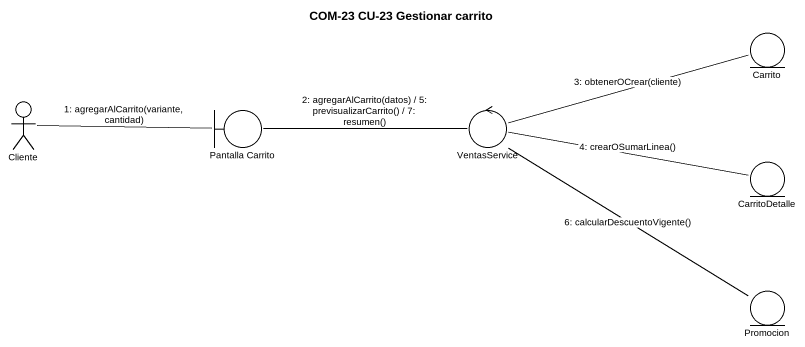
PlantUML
@startuml
title COM-23 CU-23 Gestionar carrito
entity Carrito
actor Cliente
boundary "Pantalla Carrito" as Pantalla_Carrito
control VentasService
entity CarritoDetalle
entity Promocion
Cliente -right- Pantalla_Carrito : 1: agregarAlCarrito(variante, cantidad)
Pantalla_Carrito -right- VentasService : 2: agregarAlCarrito(datos) / 5: previsualizarCarrito() / 7: resumen()
VentasService -right- Carrito : 3: obtenerOCrear(cliente)
VentasService -right- CarritoDetalle : 4: crearOSumarLinea()
VentasService -- Promocion : 6: calcularDescuentoVigente()
@enduml
